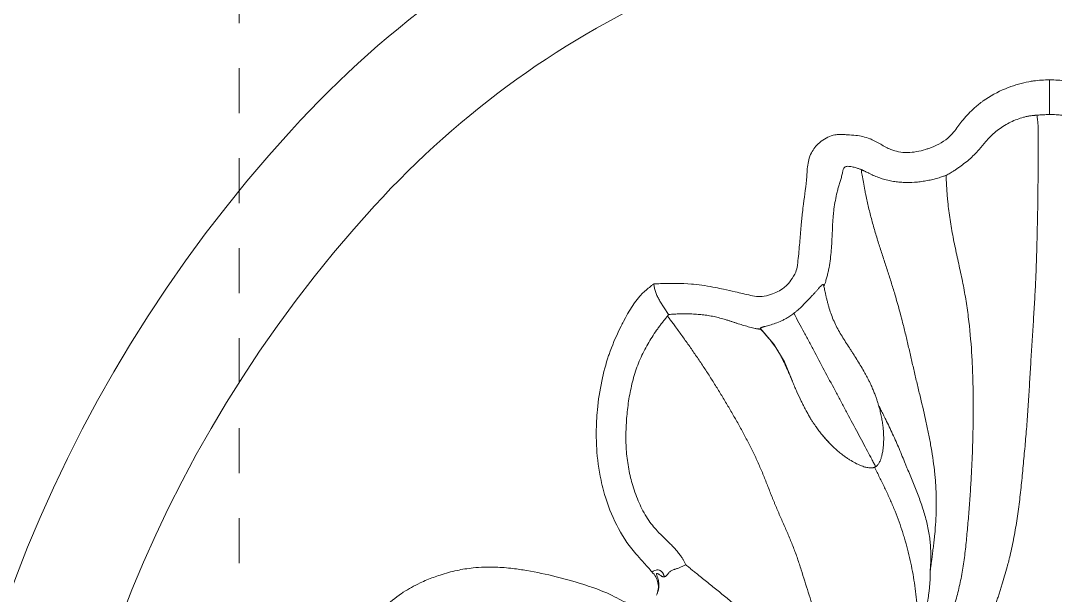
# Model space of a CAD drawing. Header units: millimetres. Extents: x 54 to 1314, y 20 to 614.
# Drawn here: x 311.224 to 313.522, y 189.443 to 190.719 of the extents above; entities that cross this region are included whole.
import ezdxf

# ---------------------------------------------------------------- set-up
doc = ezdxf.new("R2010")
doc.units = ezdxf.units.MM
doc.linetypes.add('CENTER2', pattern=[1.125, 0.75, -0.125, 0.125, -0.125])
for name, color, linetype, lineweight in [('A_РАЗМ.ОСНОВНЫЕ', 4, 'Continuous', 13), ('А_ШТУКАТУРКА ФАСАД', 7, 'Continuous', 15), ('ОСИ', 40, 'CENTER2', 18)]:
    doc.layers.add(name, color=color, linetype=linetype, lineweight=lineweight)

# ---------------------------------------------------------------- blocks, each defined once
blk = doc.blocks.new('Филенка')
at = {"layer": 'А_ШТУКАТУРКА ФАСАД', "lineweight": 9, "flags": 128}
blk.add_lwpolyline([(-0.6429, 2.2823), (-0.6122, 2.247), (-0.5891, 2.2075), (-0.5731, 2.1703), (-0.571, 2.1653)], dxfattribs=at)
at = {"layer": 'А_ШТУКАТУРКА ФАСАД', "lineweight": 15}
for centre, radius, start, end in [((0, 1.1878), 2.2787, 42.3486, 137.6514), ((0, 1.1878), 2.0287, 42.3486, 137.6514), ((0.6268, 0.6166), 3.1268, 137.6514, 222.3486), ((0.6268, 0.6166), 2.8768, 137.6514, 222.3486)]:
    blk.add_arc(centre, radius, start, end, dxfattribs=at)
at = {"layer": 'А_ШТУКАТУРКА ФАСАД', "lineweight": 9}
for points, knots in [([(-0.8794, 2.3812), (-0.8743, 2.3814), (-0.8462, 2.3819), (-0.8166, 2.3825), (-0.7759, 2.3791), (-0.7522, 2.3751), (-0.7213, 2.3686), (-0.6955, 2.3628), (-0.6699, 2.3569), (-0.6499, 2.3524), (-0.635, 2.353), (-0.6149, 2.3584), (-0.5969, 2.3664), (-0.5829, 2.3786), (-0.5734, 2.3897), (-0.5638, 2.4051), (-0.5603, 2.4203), (-0.5577, 2.4424), (-0.5551, 2.4717), (-0.5524, 2.5074), (-0.5496, 2.536), (-0.5449, 2.5725), (-0.5408, 2.6007), (-0.5385, 2.6338), (-0.5373, 2.6518), (-0.5311, 2.6683), (-0.5233, 2.6826), (-0.5157, 2.6913), (-0.4987, 2.7047), (-0.4844, 2.7118), (-0.4659, 2.7132), (-0.4567, 2.7128), (-0.4447, 2.7122), (-0.4314, 2.7113), (-0.4146, 2.7085), (-0.402, 2.7049), (-0.3889, 2.6991), (-0.3735, 2.6903), (-0.3553, 2.6799), (-0.3349, 2.674), (-0.3087, 2.6716), (-0.2863, 2.6762), (-0.2553, 2.6862), (-0.2326, 2.6974), (-0.2136, 2.7174), (-0.2038, 2.7303), (-0.1906, 2.748), (-0.1739, 2.7663), (-0.1572, 2.7805), (-0.1341, 2.7975), (-0.1135, 2.8086), (-0.0791, 2.8223), (-0.0582, 2.8283), (-0.0274, 2.8333), (-0.012, 2.8342), (0, 2.8346)], [0.0130444, 0.0130444, 0.0130444, 0.0130444, 0.0250353, 0.0779571, 0.0812333, 0.119711, 0.1335563, 0.1540853, 0.1812289, 0.1945167, 0.2009929, 0.2158777, 0.2417033, 0.245595, 0.2589386, 0.2752613, 0.2867345, 0.2952263, 0.3259775, 0.3547152, 0.3782635, 0.3927937, 0.4400885, 0.4441897, 0.4691879, 0.4817701, 0.4844483, 0.5068398, 0.5078753, 0.5338311, 0.5420321, 0.5512002, 0.5547707, 0.56949, 0.5816514, 0.5940666, 0.5998835, 0.6150516, 0.6348173, 0.648272, 0.6636208, 0.6949079, 0.7007705, 0.7379803, 0.7520439, 0.7642888, 0.7756355, 0.8031042, 0.8212904, 0.826099, 0.869357, 0.8749517, 0.9114071, 0.9193415, 0.9471112, 0.9471112, 0.9471112, 0.9471112]), ([(0, 2.7573), (0, 2.7702), (0, 2.796), (0, 2.8218), (0, 2.8346)], [0, 0, 0, 0, 0.5027363, 1, 1, 1, 1]), ([(0, 2.8346), (0.012, 2.8342), (0.0274, 2.8333), (0.0582, 2.8283), (0.0791, 2.8223), (0.1135, 2.8086), (0.1341, 2.7975), (0.1572, 2.7805), (0.1739, 2.7663), (0.1906, 2.748), (0.2038, 2.7303), (0.2136, 2.7174), (0.2326, 2.6974), (0.2553, 2.6862), (0.2863, 2.6762), (0.3087, 2.6716), (0.3349, 2.674), (0.3553, 2.6799), (0.3735, 2.6903), (0.3889, 2.6991), (0.402, 2.7049), (0.4146, 2.7085), (0.4314, 2.7113), (0.4447, 2.7122), (0.4567, 2.7128), (0.4659, 2.7132), (0.4844, 2.7118), (0.4987, 2.7047), (0.5157, 2.6913), (0.5233, 2.6826), (0.5311, 2.6683), (0.5373, 2.6518), (0.5385, 2.6338), (0.5408, 2.6007), (0.5449, 2.5725), (0.5496, 2.536), (0.5524, 2.5074), (0.5551, 2.4717), (0.5577, 2.4424), (0.5603, 2.4203), (0.5638, 2.4051), (0.5734, 2.3897), (0.5829, 2.3786), (0.5969, 2.3664), (0.6149, 2.3584), (0.635, 2.353), (0.6499, 2.3524), (0.6699, 2.3569), (0.6955, 2.3628), (0.7213, 2.3686), (0.7522, 2.3751), (0.7759, 2.3791), (0.8166, 2.3825), (0.8462, 2.3819), (0.8743, 2.3814), (0.8794, 2.3812)], [0.0130444, 0.0130444, 0.0130444, 0.0130444, 0.0408142, 0.0487485, 0.0852039, 0.0907986, 0.1340566, 0.1388652, 0.1570514, 0.1845201, 0.1958669, 0.2081117, 0.2221753, 0.2593851, 0.2652478, 0.2965348, 0.3118836, 0.3253384, 0.3451041, 0.3602721, 0.366089, 0.3785043, 0.3906656, 0.4053849, 0.4089554, 0.4181235, 0.4263245, 0.4522803, 0.4533158, 0.4757073, 0.4783855, 0.4909677, 0.5159659, 0.5200672, 0.5673619, 0.5818921, 0.6054404, 0.6341782, 0.6649293, 0.6734211, 0.6848943, 0.7012171, 0.7145606, 0.7184523, 0.7442779, 0.7591628, 0.765639, 0.7789267, 0.8060703, 0.8265993, 0.8404446, 0.8789223, 0.8821986, 0.9351204, 0.9471112, 0.9471112, 0.9471112, 0.9471112]), ([(-0.2426, 1.3983), (-0.2408, 1.4017), (-0.2372, 1.4084), (-0.2318, 1.4183), (-0.2266, 1.428), (-0.2195, 1.441), (-0.2106, 1.4573), (-0.2019, 1.4738), (-0.1951, 1.4869), (-0.1901, 1.4968), (-0.1852, 1.5067), (-0.1789, 1.5198), (-0.1713, 1.5363), (-0.164, 1.5527), (-0.1584, 1.5658), (-0.153, 1.5789), (-0.1464, 1.5952), (-0.1389, 1.6147), (-0.1296, 1.6405), (-0.122, 1.6631), (-0.1155, 1.6826), (-0.1122, 1.6924), (-0.1091, 1.7022), (-0.1049, 1.7154), (-0.0999, 1.732), (-0.0949, 1.7498), (-0.0913, 1.7633), (-0.088, 1.7768), (-0.0843, 1.7926), (-0.0801, 1.8131), (-0.0763, 1.8337), (-0.0729, 1.8545), (-0.0698, 1.8755), (-0.0671, 1.8966), (-0.0647, 1.9178), (-0.0624, 1.9391), (-0.0603, 1.9606), (-0.0582, 1.9822), (-0.0562, 2.0038), (-0.0542, 2.0256), (-0.0523, 2.0475), (-0.0505, 2.0694), (-0.0489, 2.0915), (-0.0474, 2.1135), (-0.046, 2.1356), (-0.0447, 2.1578), (-0.043, 2.1873), (-0.0408, 2.2243), (-0.038, 2.2687), (-0.0351, 2.3131), (-0.0325, 2.3575), (-0.0304, 2.4018), (-0.0291, 2.4388), (-0.0283, 2.4684), (-0.0277, 2.4906), (-0.0272, 2.5128), (-0.0266, 2.5424), (-0.0261, 2.5793), (-0.0256, 2.6236), (-0.0253, 2.6603), (-0.0252, 2.6872), (-0.0253, 2.7019), (-0.0253, 2.7129), (-0.0254, 2.721), (-0.0256, 2.7284), (-0.0258, 2.7338), (-0.0262, 2.7392), (-0.0267, 2.7447), (-0.0274, 2.7502), (-0.028, 2.7539), (-0.0284, 2.7557)], [0, 0, 0, 0, 0.0080925, 0.0160204, 0.0237914, 0.0314133, 0.0472656, 0.0628568, 0.0707101, 0.0785401, 0.0863519, 0.09415, 0.1097239, 0.1253001, 0.1331004, 0.1409139, 0.1565973, 0.1723272, 0.1880456, 0.2194828, 0.2273417, 0.2352007, 0.2430604, 0.2509215, 0.2666325, 0.282293, 0.2927056, 0.2979041, 0.3134727, 0.3290105, 0.3445278, 0.3600339, 0.3755367, 0.3910432, 0.4065586, 0.4220865, 0.4376294, 0.4531895, 0.4687703, 0.4843775, 0.5000169, 0.5156626, 0.5312969, 0.5469249, 0.5625508, 0.578178, 0.5938092, 0.62509, 0.6563546, 0.6875919, 0.7188125, 0.7500269, 0.7812474, 0.7968633, 0.8124843, 0.8281117, 0.8437468, 0.8750264, 0.9062939, 0.93756, 0.9531955, 0.963506, 0.9688333, 0.9766527, 0.9807652, 0.9844557, 0.9882685, 0.9921439, 0.9960617, 1, 1, 1, 1]), ([(-0.0284, 2.7557), (-0.0287, 2.7557), (-0.0294, 2.7557), (-0.0305, 2.7556), (-0.0316, 2.7556), (-0.0328, 2.7555), (-0.034, 2.7554), (-0.036, 2.7553), (-0.0389, 2.7549), (-0.0426, 2.7544), (-0.0464, 2.7538), (-0.0515, 2.7528), (-0.0602, 2.7507), (-0.0725, 2.7468), (-0.0867, 2.7407), (-0.1004, 2.7333), (-0.1133, 2.7245), (-0.1254, 2.7145), (-0.1346, 2.7053), (-0.1407, 2.6984), (-0.1441, 2.6944), (-0.1474, 2.6904), (-0.1515, 2.6853), (-0.1583, 2.6773), (-0.1673, 2.6678), (-0.1789, 2.6572), (-0.189, 2.649), (-0.1973, 2.6427), (-0.2037, 2.6381), (-0.2101, 2.6338), (-0.2159, 2.6301), (-0.2211, 2.6271), (-0.2255, 2.6246), (-0.2284, 2.623), (-0.2299, 2.6222)], [0, 0, 0, 0, 0.005126, 0.0103141, 0.0155717, 0.020903, 0.0263094, 0.0317901, 0.0472636, 0.0634511, 0.078779, 0.0951179, 0.1268305, 0.1901311, 0.2534574, 0.3163205, 0.3797603, 0.4413123, 0.5038646, 0.5348779, 0.5504167, 0.5659711, 0.5970948, 0.6281853, 0.6902063, 0.7522521, 0.8140797, 0.8454212, 0.8757449, 0.9071493, 0.9376252, 0.9584405, 0.9792167, 1, 1, 1, 1]), ([(-0.0284, 2.7557), (-0.027, 2.7558), (-0.0242, 2.7561), (-0.0199, 2.7565), (-0.0153, 2.7568), (-0.0104, 2.757), (-0.0053, 2.7572), (-0.0018, 2.7573), (0, 2.7573)], [0, 0, 0, 0, 0.144151, 0.297232, 0.459307, 0.630435, 0.810658, 1, 1, 1, 1]), ([(0.0284, 2.7557), (0.0269, 2.7559), (0.0238, 2.7562), (0.0191, 2.7566), (0.0136, 2.7569), (0.0072, 2.7572), (0.0025, 2.7572), (0, 2.7573)], [0, 0, 0, 0, 0.159446, 0.32557, 0.498435, 0.737567, 1, 1, 1, 1]), ([(-0.5013, 2.3754), (-0.501, 2.3763), (-0.5002, 2.3783), (-0.4991, 2.3814), (-0.4979, 2.3849), (-0.4967, 2.3891), (-0.4949, 2.3952), (-0.4929, 2.403), (-0.4901, 2.4156), (-0.4875, 2.4316), (-0.4853, 2.4508), (-0.4842, 2.4668), (-0.4835, 2.4797), (-0.4828, 2.4925), (-0.4822, 2.5086), (-0.4812, 2.5247), (-0.4801, 2.5376), (-0.4786, 2.5504), (-0.4761, 2.5663), (-0.4728, 2.582), (-0.4695, 2.5945), (-0.4667, 2.6037), (-0.4639, 2.613), (-0.4617, 2.6208), (-0.4605, 2.6263), (-0.4598, 2.6294), (-0.4593, 2.6318), (-0.4587, 2.6342), (-0.4577, 2.6372), (-0.4559, 2.64), (-0.4531, 2.6415), (-0.45, 2.6423), (-0.4459, 2.6423), (-0.4412, 2.6416), (-0.4365, 2.6406), (-0.432, 2.6395), (-0.4279, 2.6384), (-0.4244, 2.6373), (-0.4215, 2.6362), (-0.4197, 2.6354), (-0.4187, 2.635)], [0, 0, 0, 0, 0.010331, 0.020843, 0.031536, 0.046965, 0.063117, 0.092986, 0.125671, 0.18808, 0.250683, 0.313477, 0.344878, 0.37628, 0.439083, 0.501885, 0.533357, 0.564665, 0.627176, 0.689577, 0.720819, 0.752111, 0.783401, 0.814637, 0.830238, 0.83804, 0.845841, 0.854423, 0.861427, 0.876873, 0.884635, 0.892391, 0.907827, 0.923268, 0.938671, 0.954058, 0.969277, 0.979723, 0.989906, 1, 1, 1, 1]), ([(-0.4187, 2.635), (-0.418, 2.6309), (-0.4164, 2.6215), (-0.4137, 2.6063), (-0.4109, 2.5916), (-0.4072, 2.5729), (-0.4022, 2.5506), (-0.3951, 2.5227), (-0.3873, 2.4951), (-0.3802, 2.4722), (-0.3744, 2.454), (-0.3685, 2.4358), (-0.361, 2.413), (-0.3522, 2.3857), (-0.3409, 2.3491), (-0.3306, 2.3121), (-0.3213, 2.2749), (-0.3147, 2.247), (-0.3082, 2.219), (-0.3029, 2.1957), (-0.2986, 2.1771), (-0.2942, 2.1585), (-0.2864, 2.126), (-0.2774, 2.0889), (-0.2695, 2.0516), (-0.2642, 2.0236), (-0.2596, 1.9953), (-0.2564, 1.9717), (-0.2544, 1.9527), (-0.2532, 1.9384), (-0.2524, 1.9242), (-0.2518, 1.9092), (-0.2516, 1.8949), (-0.2518, 1.8759), (-0.2527, 1.8528), (-0.2546, 1.8293), (-0.2566, 1.8107), (-0.2582, 1.7969), (-0.2599, 1.7833), (-0.2614, 1.7714), (-0.2628, 1.7612), (-0.264, 1.7524), (-0.2648, 1.7467), (-0.2653, 1.7438)], [0, 0, 0, 0, 0.01372, 0.0313, 0.050488, 0.062593, 0.093894, 0.125217, 0.156537, 0.187863, 0.203525, 0.219187, 0.250511, 0.281835, 0.31316, 0.375794, 0.407085, 0.438361, 0.469635, 0.500917, 0.516564, 0.532216, 0.56353, 0.626148, 0.657445, 0.688746, 0.720068, 0.751398, 0.76704, 0.782663, 0.798271, 0.813873, 0.831704, 0.845086, 0.876373, 0.907615, 0.923186, 0.938572, 0.954091, 0.969318, 0.979544, 0.989767, 1, 1, 1, 1]), ([(-0.4187, 2.635), (-0.418, 2.6348), (-0.4166, 2.6342), (-0.4145, 2.6333), (-0.4123, 2.6323), (-0.4101, 2.6313), (-0.4069, 2.6297), (-0.4026, 2.6274), (-0.3954, 2.6237), (-0.386, 2.6196), (-0.3746, 2.6154), (-0.3626, 2.6119), (-0.3503, 2.6092), (-0.3378, 2.6075), (-0.3211, 2.6061), (-0.3042, 2.6063), (-0.2874, 2.6079), (-0.2748, 2.6099), (-0.2626, 2.6124), (-0.2509, 2.6154), (-0.2421, 2.618), (-0.2362, 2.62), (-0.2328, 2.6212), (-0.2309, 2.6219), (-0.2299, 2.6222)], [0, 0, 0, 0, 0.011772, 0.023879, 0.036327, 0.049117, 0.062247, 0.092888, 0.12462, 0.18642, 0.248414, 0.30973, 0.373123, 0.435959, 0.498282, 0.622451, 0.685035, 0.748186, 0.812621, 0.873806, 0.937041, 0.962208, 0.981002, 1, 1, 1, 1]), ([(-0.2299, 2.6222), (-0.2298, 2.6195), (-0.2296, 2.614), (-0.2293, 2.6059), (-0.2289, 2.598), (-0.2284, 2.5903), (-0.2278, 2.582), (-0.2271, 2.5729), (-0.2259, 2.5598), (-0.2233, 2.5369), (-0.2182, 2.5041), (-0.2119, 2.4715), (-0.2063, 2.4454), (-0.202, 2.4259), (-0.1977, 2.4063), (-0.1935, 2.3867), (-0.1897, 2.3671), (-0.1851, 2.3408), (-0.1785, 2.2945), (-0.1737, 2.2412), (-0.1714, 2.1946), (-0.1705, 2.168), (-0.17, 2.148), (-0.1697, 2.1281), (-0.1696, 2.1082), (-0.1697, 2.0883), (-0.17, 2.0618), (-0.1707, 2.0287), (-0.1719, 1.9956), (-0.1732, 1.969), (-0.1746, 1.9425), (-0.1767, 1.9093), (-0.1792, 1.8762), (-0.1813, 1.8499), (-0.1831, 1.8303), (-0.1849, 1.8109), (-0.187, 1.7917), (-0.1892, 1.7727), (-0.1919, 1.754), (-0.195, 1.7357), (-0.1986, 1.7177), (-0.2026, 1.7), (-0.2071, 1.6825), (-0.2119, 1.6652), (-0.2171, 1.648), (-0.2225, 1.6308), (-0.2282, 1.6134), (-0.2342, 1.5961), (-0.2404, 1.5786), (-0.2471, 1.561), (-0.2542, 1.5433), (-0.2617, 1.5253), (-0.2695, 1.5074), (-0.2775, 1.4893), (-0.2844, 1.4742), (-0.2899, 1.4621), (-0.2956, 1.45), (-0.3014, 1.438), (-0.3066, 1.4275), (-0.3098, 1.4216), (-0.3122, 1.4172), (-0.3146, 1.413), (-0.3172, 1.4087), (-0.3199, 1.4046), (-0.3218, 1.402), (-0.3227, 1.4008)], [0, 0, 0, 0, 0.006518, 0.012886, 0.019094, 0.025133, 0.030996, 0.038881, 0.046492, 0.062002, 0.093099, 0.124332, 0.139971, 0.155609, 0.171248, 0.186886, 0.202526, 0.218168, 0.249418, 0.311922, 0.343164, 0.358782, 0.374407, 0.390043, 0.405684, 0.421323, 0.436961, 0.468241, 0.499517, 0.515156, 0.530798, 0.56208, 0.593362, 0.608977, 0.624551, 0.640094, 0.655625, 0.671173, 0.686781, 0.702479, 0.718183, 0.733877, 0.749576, 0.765286, 0.780994, 0.796699, 0.812406, 0.828245, 0.843751, 0.859136, 0.874865, 0.890383, 0.905996, 0.921634, 0.93732, 0.945162, 0.953003, 0.968687, 0.97653, 0.98061, 0.984373, 0.98844, 0.992187, 0.996255, 1, 1, 1, 1]), ([(-0.8835, 1.741), (-0.8883, 1.7477), (-0.8999, 1.76), (-0.9152, 1.7766), (-0.9392, 1.8052), (-0.9676, 1.8523), (-0.9871, 1.9059), (-1.0004, 1.9608), (-1.006, 2.0038), (-1.0073, 2.0562), (-1.0049, 2.1061), (-0.9962, 2.1634), (-0.9847, 2.2066), (-0.9704, 2.2474), (-0.9592, 2.2724), (-0.9367, 2.317), (-0.9175, 2.3508), (-0.889, 2.3732), (-0.8809, 2.38), (-0.8794, 2.3812)], [0.021125, 0.021125, 0.021125, 0.021125, 0.052855, 0.0820603, 0.1081358, 0.2008754, 0.2943744, 0.3237116, 0.4170191, 0.4622355, 0.5276596, 0.6104492, 0.6864808, 0.7003704, 0.7787279, 0.7932082, 0.8926213, 0.9256819, 0.9333859, 0.9333859, 0.9333859, 0.9333859]), ([(-0.8464, 2.3131), (-0.8483, 2.3159), (-0.852, 2.3215), (-0.8576, 2.3299), (-0.8629, 2.3384), (-0.8679, 2.3469), (-0.8722, 2.3554), (-0.8756, 2.364), (-0.8774, 2.3712), (-0.8786, 2.3769), (-0.8792, 2.3798), (-0.8794, 2.3812)], [0, 0, 0, 0, 0.1250152, 0.2500303, 0.3750459, 0.5000524, 0.6250371, 0.7500095, 0.8749947, 0.9374957, 1, 1, 1, 1]), ([(-0.5681, 2.3157), (-0.5673, 2.3163), (-0.5657, 2.3175), (-0.5634, 2.3193), (-0.5607, 2.3215), (-0.5577, 2.3241), (-0.5533, 2.3281), (-0.548, 2.3333), (-0.542, 2.3396), (-0.5362, 2.3457), (-0.5306, 2.3516), (-0.5254, 2.3571), (-0.5206, 2.3624), (-0.5169, 2.3664), (-0.5143, 2.3694), (-0.5118, 2.3723), (-0.5091, 2.3754), (-0.5068, 2.3778), (-0.5052, 2.379), (-0.5041, 2.3795), (-0.5032, 2.3796), (-0.5025, 2.3792), (-0.5019, 2.3784), (-0.5015, 2.3771), (-0.5014, 2.376), (-0.5013, 2.3754)], [0, 0, 0, 0, 0.0207735, 0.0416749, 0.0626991, 0.0937269, 0.1252359, 0.1875463, 0.2501871, 0.312723, 0.3748969, 0.4374123, 0.4999997, 0.5621761, 0.5936673, 0.6246929, 0.6888428, 0.7500584, 0.7848647, 0.8194158, 0.8540516, 0.8891123, 0.9249257, 0.9617967, 1, 1, 1, 1]), ([(-0.5013, 2.3754), (-0.501, 2.3738), (-0.5003, 2.3705), (-0.4992, 2.3655), (-0.4979, 2.3595), (-0.4964, 2.3528), (-0.4946, 2.3453), (-0.4927, 2.3378), (-0.49, 2.3279), (-0.4862, 2.3156), (-0.4806, 2.3014), (-0.4741, 2.2877), (-0.4669, 2.2743), (-0.4591, 2.2613), (-0.451, 2.2485), (-0.4441, 2.2379), (-0.4386, 2.2294), (-0.4331, 2.2209), (-0.4264, 2.2102), (-0.4185, 2.1973), (-0.4122, 2.1863), (-0.4073, 2.1775), (-0.4038, 2.1708), (-0.4004, 2.1641), (-0.3982, 2.1596), (-0.3971, 2.1573)], [0, 0, 0, 0, 0.020057, 0.041136, 0.06326, 0.094885, 0.126528, 0.158204, 0.189927, 0.253157, 0.31576, 0.377962, 0.440066, 0.502229, 0.56448, 0.62678, 0.657926, 0.68906, 0.751282, 0.813447, 0.875581, 0.907281, 0.937743, 0.969334, 1, 1, 1, 1]), ([(-0.8487, 2.3094), (-0.8471, 2.3073), (-0.8436, 2.3028), (-0.8383, 2.2956), (-0.8319, 2.2871), (-0.8248, 2.2773), (-0.8143, 2.2628), (-0.8013, 2.2447), (-0.7861, 2.2227), (-0.7711, 2.2005), (-0.7564, 2.1781), (-0.7445, 2.1593), (-0.7351, 2.1441), (-0.7281, 2.1327), (-0.7213, 2.1212), (-0.7144, 2.1097), (-0.7077, 2.0982), (-0.6988, 2.0828), (-0.6878, 2.0634), (-0.6751, 2.04), (-0.6628, 2.0163), (-0.6513, 1.9923), (-0.6423, 1.9719), (-0.6355, 1.9555), (-0.6305, 1.9431), (-0.6257, 1.9307), (-0.6208, 1.9182), (-0.6167, 1.9079), (-0.6133, 1.8996), (-0.6099, 1.8914), (-0.6056, 1.8812), (-0.6004, 1.8689), (-0.595, 1.8567), (-0.5878, 1.8405), (-0.579, 1.8202), (-0.5689, 1.7957), (-0.5598, 1.7708), (-0.5516, 1.7458), (-0.5439, 1.7207), (-0.5362, 1.6957), (-0.5295, 1.6752), (-0.524, 1.6589), (-0.5197, 1.6468), (-0.5153, 1.6348), (-0.5108, 1.6228), (-0.5063, 1.6108), (-0.5004, 1.5948), (-0.493, 1.5747), (-0.486, 1.5541), (-0.4811, 1.5372), (-0.4769, 1.5199), (-0.4743, 1.5019), (-0.4746, 1.4839), (-0.4763, 1.4705), (-0.4796, 1.4575), (-0.4842, 1.4448), (-0.4897, 1.4325), (-0.4956, 1.4203), (-0.5003, 1.4101), (-0.5038, 1.4017), (-0.5062, 1.3954), (-0.5081, 1.3901), (-0.5095, 1.3858), (-0.511, 1.3815), (-0.513, 1.3762), (-0.5157, 1.37), (-0.5191, 1.3642), (-0.5233, 1.3589), (-0.5276, 1.3552), (-0.5313, 1.3527), (-0.5341, 1.3509), (-0.5371, 1.3493), (-0.54, 1.3477), (-0.543, 1.3462), (-0.547, 1.3442), (-0.552, 1.3416), (-0.5599, 1.3374), (-0.5693, 1.3315), (-0.5799, 1.3238), (-0.5906, 1.3158), (-0.6015, 1.3083), (-0.6133, 1.3016), (-0.6254, 1.2965), (-0.6382, 1.2925), (-0.6513, 1.2897), (-0.6647, 1.2878), (-0.6779, 1.2866), (-0.6912, 1.2858), (-0.7088, 1.2852), (-0.7307, 1.285), (-0.7568, 1.2853), (-0.7828, 1.2861), (-0.8045, 1.287), (-0.8218, 1.288), (-0.8392, 1.2891), (-0.8609, 1.2907), (-0.8871, 1.2933), (-0.9134, 1.2964), (-0.9486, 1.3017), (-0.9838, 1.3088), (-1.0186, 1.3178), (-1.0445, 1.3255), (-1.0699, 1.3342), (-1.0907, 1.3423), (-1.1069, 1.3493), (-1.119, 1.3549), (-1.1311, 1.3607), (-1.139, 1.3649), (-1.143, 1.367)], [0, 0, 0, 0, 0.004734, 0.009934, 0.015606, 0.023408, 0.031209, 0.046812, 0.062419, 0.078024, 0.093628, 0.109232, 0.117036, 0.124837, 0.132634, 0.140426, 0.148216, 0.156002, 0.171564, 0.187113, 0.202651, 0.218185, 0.23373, 0.241511, 0.249298, 0.257088, 0.264877, 0.272663, 0.276554, 0.280445, 0.288227, 0.296012, 0.303803, 0.311602, 0.327214, 0.342798, 0.358362, 0.373924, 0.389498, 0.40509, 0.420699, 0.428504, 0.436311, 0.444122, 0.451935, 0.459749, 0.467561, 0.483176, 0.498789, 0.506625, 0.514521, 0.530196, 0.538164, 0.545976, 0.553824, 0.561677, 0.569577, 0.577484, 0.585377, 0.589323, 0.593273, 0.597229, 0.599209, 0.601189, 0.605147, 0.609105, 0.613042, 0.616955, 0.620909, 0.622869, 0.624823, 0.626778, 0.628735, 0.630692, 0.632651, 0.636566, 0.640472, 0.648262, 0.656057, 0.663401, 0.67162, 0.679331, 0.687062, 0.694649, 0.702734, 0.710382, 0.718343, 0.726178, 0.734015, 0.749657, 0.765285, 0.780903, 0.79651, 0.804308, 0.812104, 0.827688, 0.843272, 0.858875, 0.874524, 0.906046, 0.92178, 0.937452, 0.953434, 0.968697, 0.976561, 0.984325, 0.992084, 1, 1, 1, 1]), ([(-0.808, 1.7568), (-0.8085, 1.7579), (-0.8094, 1.7599), (-0.8109, 1.7628), (-0.8125, 1.7657), (-0.814, 1.7684), (-0.8156, 1.771), (-0.8183, 1.7753), (-0.8226, 1.7813), (-0.8285, 1.7885), (-0.835, 1.7957), (-0.844, 1.805), (-0.8565, 1.8171), (-0.8703, 1.8307), (-0.8828, 1.8449), (-0.8936, 1.8599), (-0.9033, 1.8765), (-0.912, 1.8945), (-0.9196, 1.9133), (-0.9258, 1.9321), (-0.9326, 1.9572), (-0.9385, 1.9888), (-0.9415, 2.0279), (-0.9409, 2.0608), (-0.9391, 2.0869), (-0.9364, 2.1127), (-0.9313, 2.1447), (-0.9233, 2.1762), (-0.915, 2.2005), (-0.9076, 2.2182), (-0.8994, 2.2351), (-0.8903, 2.2513), (-0.8806, 2.2668), (-0.8722, 2.2792), (-0.8652, 2.2887), (-0.8599, 2.2956), (-0.8546, 2.3023), (-0.851, 2.3066), (-0.8492, 2.3087)], [0, 0, 0, 0, 0.005423, 0.010713, 0.015869, 0.020892, 0.025779, 0.030533, 0.045014, 0.061093, 0.07504, 0.091964, 0.12298, 0.158363, 0.184751, 0.213765, 0.246517, 0.277083, 0.309524, 0.343424, 0.371973, 0.434178, 0.496907, 0.559825, 0.591721, 0.622305, 0.684722, 0.747677, 0.779344, 0.810755, 0.842307, 0.873445, 0.905199, 0.936729, 0.952647, 0.968491, 0.984272, 1, 1, 1, 1]), ([(-0.8464, 2.3131), (-0.8467, 2.3126), (-0.8472, 2.3117), (-0.8478, 2.3108), (-0.8481, 2.3103)], [0, 0, 0, 0, 0.497418, 1, 1, 1, 1]), ([(-0.6419, 2.2802), (-0.6426, 2.2803), (-0.6439, 2.2804), (-0.6459, 2.2807), (-0.6482, 2.2811), (-0.6509, 2.2815), (-0.655, 2.2823), (-0.6601, 2.2835), (-0.6684, 2.2856), (-0.6789, 2.2886), (-0.6894, 2.2919), (-0.6978, 2.2946), (-0.704, 2.2966), (-0.7103, 2.2986), (-0.7187, 2.3013), (-0.7293, 2.3044), (-0.7421, 2.3077), (-0.7551, 2.3103), (-0.768, 2.3122), (-0.7813, 2.3135), (-0.7943, 2.3143), (-0.8078, 2.3145), (-0.8185, 2.3144), (-0.8271, 2.3142), (-0.8333, 2.3139), (-0.8398, 2.3135), (-0.8441, 2.3132), (-0.8464, 2.3131)], [0, 0, 0, 0, 0.010481, 0.020967, 0.031467, 0.046829, 0.062745, 0.093835, 0.124917, 0.187329, 0.249822, 0.281022, 0.312205, 0.343376, 0.374536, 0.436823, 0.499113, 0.561558, 0.624347, 0.683801, 0.749856, 0.810241, 0.875317, 0.904197, 0.934657, 0.966616, 1, 1, 1, 1]), ([(-0.6419, 2.2802), (-0.642, 2.2803), (-0.6423, 2.2806), (-0.6426, 2.2809), (-0.6429, 2.2813), (-0.643, 2.2816), (-0.643, 2.2819), (-0.6429, 2.2823), (-0.6427, 2.2826), (-0.6424, 2.2829), (-0.6419, 2.2832), (-0.6414, 2.2835), (-0.6408, 2.2838), (-0.6401, 2.2841), (-0.6391, 2.2845), (-0.6377, 2.2849), (-0.6359, 2.2855), (-0.6339, 2.286), (-0.631, 2.2868), (-0.6269, 2.2879), (-0.6195, 2.29), (-0.609, 2.2933), (-0.5976, 2.2978), (-0.5894, 2.3018), (-0.5848, 2.3044), (-0.581, 2.3066), (-0.5768, 2.3093), (-0.5724, 2.3124), (-0.5695, 2.3146), (-0.5681, 2.3157)], [0, 0, 0, 0, 0.0199307, 0.0396405, 0.0591587, 0.0785159, 0.0977439, 0.1168751, 0.135943, 0.1549816, 0.1740255, 0.1931096, 0.2122689, 0.2315384, 0.2509531, 0.2819443, 0.3133895, 0.3445776, 0.3762261, 0.4387972, 0.500938, 0.6260082, 0.750446, 0.8131438, 0.8444729, 0.8757654, 0.917499, 0.9588672, 1, 1, 1, 1]), ([(-0.5681, 2.3157), (-0.5606, 2.3018), (-0.5531, 2.2876), (-0.5434, 2.2695), (-0.5415, 2.2659), (-0.5376, 2.2585), (-0.5317, 2.2475), (-0.5257, 2.2363), (-0.5137, 2.2137), (-0.5056, 2.1986), (-0.4895, 2.1685), (-0.4816, 2.1535), (-0.4696, 2.1311), (-0.4656, 2.1236), (-0.4576, 2.1087), (-0.4456, 2.0862), (-0.426, 2.0493), (-0.4078, 2.0154), (-0.3981, 1.9971), (-0.3935, 1.9885), (-0.392, 1.9857), (-0.3891, 1.9802), (-0.3877, 1.9775), (-0.3863, 1.9749)], [0, 0, 0, 0, 0.125, 0.125, 0.15625, 0.15625, 0.1875, 0.25, 0.25, 0.375, 0.375, 0.5, 0.5, 0.5625, 0.5625, 0.625, 0.75, 0.875, 0.9375, 0.9375, 0.96875, 0.96875, 1, 1, 1, 1]), ([(-0.6419, 2.2802), (-0.6404, 2.2786), (-0.6372, 2.2752), (-0.6341, 2.2718), (-0.6326, 2.2701)], [0, 0, 0, 0, 0.490792, 1, 1, 1, 1]), ([(-0.5703, 2.1619), (-0.5713, 2.1643), (-0.5733, 2.1692), (-0.5763, 2.1764), (-0.5793, 2.1837), (-0.5835, 2.1933), (-0.5889, 2.2053), (-0.5959, 2.2194), (-0.6038, 2.233), (-0.611, 2.2437), (-0.6173, 2.2521), (-0.6221, 2.2581), (-0.6272, 2.2641), (-0.6307, 2.268), (-0.6326, 2.2701)], [0, 0, 0, 0, 0.062528, 0.125057, 0.187583, 0.250106, 0.375179, 0.500088, 0.624881, 0.750001, 0.809863, 0.874953, 0.93335, 1, 1, 1, 1]), ([(-0.6326, 2.2701), (-0.6325, 2.2701), (-0.6324, 2.2699), (-0.6324, 2.2698), (-0.6324, 2.2698), (-0.6324, 2.2699), (-0.6325, 2.2701), (-0.6326, 2.2701)], [0, 0, 0, 0, 0.1962781, 0.3917343, 0.5890994, 0.7910273, 1, 1, 1, 1]), ([(-0.6326, 2.2701), (-0.6317, 2.2691), (-0.63, 2.2672), (-0.6278, 2.2647), (-0.6262, 2.2628), (-0.6249, 2.2613), (-0.6237, 2.2599), (-0.6224, 2.2583), (-0.6213, 2.257), (-0.6206, 2.2561), (-0.6201, 2.2556), (-0.6197, 2.255), (-0.6189, 2.254), (-0.6175, 2.2522), (-0.6155, 2.2496), (-0.6138, 2.2474), (-0.6129, 2.2462)], [0, 0, 0, 0, 0.1300523, 0.249961, 0.3265642, 0.3750133, 0.4434867, 0.5117757, 0.5717765, 0.6086232, 0.6223221, 0.6422304, 0.682295, 0.7425453, 0.8510761, 1, 1, 1, 1]), ([(-0.5703, 2.1619), (-0.5717, 2.1652), (-0.5744, 2.1719), (-0.5786, 2.1819), (-0.5827, 2.1917), (-0.5871, 2.2013), (-0.5915, 2.2107), (-0.5947, 2.2168), (-0.5963, 2.2198)], [0, 0, 0, 0, 0.171161, 0.34076, 0.508721, 0.674826, 0.838676, 1, 1, 1, 1]), ([(-0.5308, 2.0815), (-0.5315, 2.0828), (-0.533, 2.0853), (-0.5352, 2.0891), (-0.5373, 2.093), (-0.5395, 2.0969), (-0.5426, 2.1027), (-0.5467, 2.1106), (-0.5534, 2.124), (-0.5597, 2.1376), (-0.5658, 2.1514), (-0.5687, 2.1583), (-0.5703, 2.1619)], [0, 0, 0, 0, 0.049282, 0.098802, 0.148577, 0.198626, 0.248964, 0.371585, 0.498112, 0.748393, 0.870409, 1, 1, 1, 1]), ([(-0.3971, 2.1573), (-0.3964, 2.1558), (-0.3951, 2.1527), (-0.3931, 2.1481), (-0.3912, 2.1436), (-0.3894, 2.139), (-0.3872, 2.1334), (-0.3848, 2.1267), (-0.3822, 2.119), (-0.3807, 2.1139), (-0.3799, 2.1113)], [0, 0, 0, 0, 0.102087, 0.203091, 0.303065, 0.402067, 0.500152, 0.670069, 0.836578, 1, 1, 1, 1]), ([(-0.3892, 1.9735), (-0.3888, 1.9736), (-0.3882, 1.9739), (-0.3872, 1.9744), (-0.3862, 1.975), (-0.3852, 1.9756), (-0.3839, 1.9767), (-0.3822, 1.9783), (-0.3803, 1.9808), (-0.3784, 1.9839), (-0.3764, 1.9879), (-0.3743, 1.9934), (-0.3724, 2.0004), (-0.3707, 2.0084), (-0.3696, 2.0168), (-0.3686, 2.0286), (-0.3684, 2.0414), (-0.3692, 2.055), (-0.3703, 2.0655), (-0.3719, 2.0764), (-0.3736, 2.0858), (-0.3753, 2.0935), (-0.3767, 2.0995), (-0.3782, 2.1054), (-0.3794, 2.1093), (-0.3799, 2.1113)], [0, 0, 0, 0, 0.012526, 0.025086, 0.03769, 0.050346, 0.063063, 0.093877, 0.125701, 0.161363, 0.197083, 0.250915, 0.313577, 0.375867, 0.438002, 0.500148, 0.625054, 0.688122, 0.750037, 0.812926, 0.874463, 0.906597, 0.93821, 0.969333, 1, 1, 1, 1]), ([(-0.3799, 2.1113), (-0.3781, 2.1078), (-0.3746, 2.1008), (-0.3692, 2.0902), (-0.3605, 2.0725), (-0.351, 2.0527), (-0.3412, 2.0311), (-0.3341, 2.0145), (-0.3273, 1.9983), (-0.3231, 1.9872), (-0.321, 1.982)], [0, 0, 0, 0, 0.0833177, 0.1666779, 0.2500798, 0.5000992, 0.6302022, 0.749993, 0.8803623, 1, 1, 1, 1]), ([(-0.4776, 2.0162), (-0.4785, 2.0171), (-0.4805, 2.0189), (-0.4834, 2.0217), (-0.4862, 2.0245), (-0.4891, 2.0274), (-0.4933, 2.0319), (-0.4989, 2.0381), (-0.5057, 2.0461), (-0.5122, 2.0545), (-0.518, 2.0623), (-0.5228, 2.0692), (-0.5269, 2.0753), (-0.5295, 2.0795), (-0.5308, 2.0815)], [0, 0, 0, 0, 0.05017, 0.100198, 0.150118, 0.199963, 0.249766, 0.376038, 0.499547, 0.627234, 0.749783, 0.835144, 0.918515, 1, 1, 1, 1]), ([(-0.5063, 2.047), (-0.5052, 2.0456), (-0.5029, 2.0429), (-0.4996, 2.039), (-0.4963, 2.0352), (-0.493, 2.0316), (-0.4898, 2.0282), (-0.4866, 2.025), (-0.4836, 2.0219), (-0.4806, 2.019), (-0.4786, 2.0171), (-0.4776, 2.0162)], [0, 0, 0, 0, 0.126749, 0.249624, 0.368601, 0.483664, 0.594801, 0.702005, 0.805272, 0.904603, 1, 1, 1, 1]), ([(-0.4776, 2.0162), (-0.4763, 2.015), (-0.4738, 2.0128), (-0.4713, 2.0106), (-0.4701, 2.0095)], [0, 0, 0, 0, 0.505197, 1, 1, 1, 1]), ([(-0.3892, 1.9735), (-0.3895, 1.9733), (-0.3902, 1.9731), (-0.3913, 1.9728), (-0.3924, 1.9725), (-0.3935, 1.9723), (-0.3948, 1.9722), (-0.3963, 1.9721), (-0.3986, 1.9721), (-0.4016, 1.9724), (-0.4056, 1.973), (-0.4101, 1.9741), (-0.415, 1.9757), (-0.422, 1.9783), (-0.4316, 1.9828), (-0.442, 1.9888), (-0.4506, 1.9944), (-0.4563, 1.9985), (-0.4614, 2.0024), (-0.4657, 2.0058), (-0.4686, 2.0083), (-0.4701, 2.0095)], [0, 0, 0, 0, 0.025858, 0.051341, 0.076453, 0.101201, 0.125591, 0.157329, 0.18845, 0.250883, 0.313042, 0.375152, 0.437474, 0.500304, 0.625417, 0.749924, 0.811375, 0.875421, 0.916158, 0.957666, 1, 1, 1, 1]), ([(-0.321, 1.982), (-0.3199, 1.9795), (-0.3177, 1.9746), (-0.3135, 1.9648), (-0.3062, 1.9478), (-0.2982, 1.928), (-0.2907, 1.908), (-0.2853, 1.893), (-0.2803, 1.8778), (-0.2758, 1.8624), (-0.2718, 1.847), (-0.2686, 1.8316), (-0.2663, 1.8163), (-0.2642, 1.7962), (-0.2637, 1.7791), (-0.264, 1.7648), (-0.2643, 1.758), (-0.2647, 1.751), (-0.2651, 1.7464), (-0.2653, 1.7438)], [0, 0, 0, 0, 0.03203, 0.062562, 0.125146, 0.250424, 0.313099, 0.37576, 0.438443, 0.501119, 0.563767, 0.626305, 0.688837, 0.750941, 0.875231, 0.90708, 0.937677, 0.965563, 1, 1, 1, 1]), ([(-0.2947, 1.5847), (-0.2945, 1.5871), (-0.2942, 1.5917), (-0.2939, 1.5983), (-0.2936, 1.6043), (-0.2934, 1.6125), (-0.2933, 1.6226), (-0.2934, 1.6394), (-0.2942, 1.6601), (-0.2962, 1.6853), (-0.2993, 1.7104), (-0.3032, 1.7355), (-0.3081, 1.7605), (-0.3138, 1.7854), (-0.3193, 1.8058), (-0.3242, 1.8221), (-0.3294, 1.8383), (-0.3364, 1.8583), (-0.3457, 1.8819), (-0.3557, 1.9052), (-0.3646, 1.9245), (-0.372, 1.9397), (-0.3776, 1.951), (-0.3833, 1.9622), (-0.3872, 1.9697), (-0.3892, 1.9735)], [0, 0, 0, 0, 0.017747, 0.033981, 0.048719, 0.061983, 0.09458, 0.123893, 0.185845, 0.24794, 0.310263, 0.372895, 0.435619, 0.498246, 0.560852, 0.592178, 0.623533, 0.686321, 0.749035, 0.811737, 0.874486, 0.906803, 0.937255, 0.968897, 1, 1, 1, 1]), ([(-1.4878, 1.6526), (-1.4844, 1.6559), (-1.4691, 1.6702), (-1.4517, 1.6849), (-1.4251, 1.7028), (-1.4061, 1.7131), (-1.3786, 1.7253), (-1.3514, 1.7355), (-1.3173, 1.7448), (-1.276, 1.7513), (-1.2343, 1.7526), (-1.1945, 1.7493), (-1.1495, 1.7425), (-1.0946, 1.731), (-1.0459, 1.7169), (-1.0022, 1.7022), (-0.9745, 1.6911), (-0.9518, 1.6781), (-0.9431, 1.6743), (-0.9415, 1.6739)], [0.0386608, 0.0386608, 0.0386608, 0.0386608, 0.0614936, 0.1386209, 0.1470709, 0.2146723, 0.2414809, 0.2905459, 0.3527648, 0.4100412, 0.4896312, 0.5511039, 0.6004615, 0.7070687, 0.8191653, 0.8421045, 0.9256441, 0.9611806, 0.9691041, 0.9691041, 0.9691041, 0.9691041]), ([(-0.808, 1.7568), (-0.8055, 1.7548), (-0.8004, 1.7506), (-0.7928, 1.7444), (-0.7838, 1.7371), (-0.7735, 1.7288), (-0.7582, 1.7164), (-0.739, 1.7011), (-0.7163, 1.6826), (-0.6941, 1.664), (-0.6727, 1.645), (-0.6523, 1.6257), (-0.6328, 1.6064), (-0.6141, 1.587), (-0.5962, 1.5674), (-0.582, 1.5505), (-0.5714, 1.5362), (-0.564, 1.525), (-0.5573, 1.5131), (-0.5518, 1.5002), (-0.5478, 1.4865), (-0.5455, 1.4722), (-0.5451, 1.4576), (-0.5466, 1.443), (-0.55, 1.4285), (-0.5546, 1.417), (-0.5596, 1.4084), (-0.5656, 1.4004), (-0.5729, 1.3934), (-0.5812, 1.3879), (-0.5901, 1.3833), (-0.602, 1.3796), (-0.6167, 1.3787), (-0.6285, 1.3805), (-0.6375, 1.3828), (-0.6463, 1.3855), (-0.6567, 1.3896), (-0.6689, 1.3953), (-0.6807, 1.4015), (-0.6922, 1.4083), (-0.7033, 1.4153), (-0.7142, 1.4226), (-0.725, 1.4301), (-0.7356, 1.4379), (-0.7463, 1.4458), (-0.757, 1.4539), (-0.7665, 1.4613), (-0.7743, 1.4674), (-0.7815, 1.4731), (-0.7937, 1.4827), (-0.8117, 1.4971), (-0.8345, 1.5151), (-0.8537, 1.5301), (-0.8692, 1.5421), (-0.8845, 1.5539), (-0.9041, 1.5691), (-0.9195, 1.5815), (-0.9275, 1.5878)], [0, 0, 0, 0, 0.010266, 0.020685, 0.031251, 0.046842, 0.062489, 0.093734, 0.124966, 0.156183, 0.187428, 0.218616, 0.249848, 0.281091, 0.312331, 0.343552, 0.359112, 0.374658, 0.390259, 0.406011, 0.421772, 0.43739, 0.453033, 0.468717, 0.484281, 0.5, 0.507835, 0.515685, 0.531384, 0.539226, 0.547127, 0.562775, 0.578505, 0.59426, 0.602093, 0.609919, 0.625618, 0.640493, 0.656923, 0.672498, 0.688061, 0.703622, 0.719186, 0.734755, 0.750333, 0.765923, 0.781535, 0.791742, 0.799388, 0.81275, 0.8439, 0.875122, 0.906327, 0.921611, 0.937541, 0.96769, 1, 1, 1, 1]), ([(-0.8557, 1.7304), (-0.8555, 1.7304), (-0.8549, 1.7305), (-0.8542, 1.7307), (-0.8535, 1.731), (-0.8525, 1.7315), (-0.8514, 1.7323), (-0.8502, 1.7335), (-0.8491, 1.7348), (-0.8482, 1.7361), (-0.8474, 1.737), (-0.8467, 1.738), (-0.8455, 1.7397), (-0.8435, 1.7417), (-0.8407, 1.7436), (-0.8377, 1.745), (-0.8351, 1.746), (-0.8329, 1.7467), (-0.8307, 1.7474), (-0.8268, 1.7488), (-0.8213, 1.7509), (-0.816, 1.7532), (-0.8116, 1.7552), (-0.8093, 1.7562), (-0.808, 1.7568)], [0, 0, 0, 0, 0.014994, 0.030311, 0.045954, 0.061926, 0.091847, 0.124139, 0.155358, 0.186629, 0.202273, 0.217917, 0.249199, 0.31173, 0.374263, 0.43683, 0.499404, 0.530691, 0.561979, 0.624553, 0.749699, 0.874849, 0.926276, 1, 1, 1, 1]), ([(-0.8835, 1.741), (-0.8828, 1.7414), (-0.8814, 1.7423), (-0.8784, 1.7439), (-0.875, 1.7452), (-0.871, 1.7457), (-0.868, 1.7454), (-0.8654, 1.7445), (-0.8633, 1.7433), (-0.8617, 1.7419), (-0.8604, 1.7405), (-0.8594, 1.7391), (-0.8585, 1.7376), (-0.858, 1.7365), (-0.8575, 1.7355), (-0.8571, 1.7344), (-0.8567, 1.7334), (-0.8564, 1.7324), (-0.856, 1.7314), (-0.8558, 1.7307), (-0.8557, 1.7304)], [0, 0, 0, 0, 0.124848, 0.249678, 0.49934, 0.636813, 0.748895, 0.820295, 0.87388, 0.905236, 0.920975, 0.936658, 0.944267, 0.952475, 0.959684, 0.968299, 0.976224, 0.98415, 0.992076, 1, 1, 1, 1]), ([(-0.8733, 1.6891), (-0.8712, 1.6934), (-0.8699, 1.698), (-0.8687, 1.7073), (-0.8689, 1.7121), (-0.8707, 1.7213), (-0.8724, 1.7258), (-0.877, 1.734), (-0.88, 1.7378), (-0.8835, 1.741)], [0, 0, 0, 0, 0.25, 0.25, 0.5, 0.5, 0.75, 0.75, 1, 1, 1, 1]), ([(-0.8557, 1.7304), (-0.8559, 1.7303), (-0.8564, 1.7302), (-0.8571, 1.7301), (-0.8578, 1.7301), (-0.8588, 1.7302), (-0.86, 1.7306), (-0.8618, 1.7315), (-0.8638, 1.7329), (-0.8657, 1.7342), (-0.8673, 1.7354), (-0.8689, 1.7364), (-0.8706, 1.7374), (-0.872, 1.7379), (-0.8728, 1.7379), (-0.8731, 1.7373), (-0.8728, 1.7354), (-0.8713, 1.7313), (-0.8693, 1.7247), (-0.8682, 1.7182), (-0.8678, 1.7126), (-0.8679, 1.7081), (-0.8685, 1.7035), (-0.8694, 1.6992), (-0.8705, 1.6954), (-0.8718, 1.6922), (-0.8728, 1.6901), (-0.8733, 1.6891)], [0, 0, 0, 0, 0.033893, 0.066795, 0.09872, 0.12968, 0.1909, 0.248587, 0.310899, 0.37342, 0.404727, 0.436031, 0.498527, 0.52973, 0.561114, 0.592579, 0.623961, 0.686628, 0.749386, 0.811103, 0.841393, 0.872011, 0.90343, 0.935551, 0.957637, 0.979102, 1, 1, 1, 1]), ([(-0.2653, 1.7438), (-0.2652, 1.7427), (-0.2652, 1.7403), (-0.2652, 1.7368), (-0.2652, 1.7331), (-0.2653, 1.7294), (-0.2655, 1.7239), (-0.2659, 1.7168), (-0.2666, 1.7081), (-0.2675, 1.6994), (-0.269, 1.6881), (-0.2723, 1.6686), (-0.2766, 1.6497), (-0.281, 1.6339), (-0.2832, 1.6262), (-0.2857, 1.6184), (-0.2874, 1.6132), (-0.2883, 1.6105)], [0, 0, 0, 0, 0.0237077, 0.0481399, 0.0733061, 0.0992154, 0.125877, 0.1873103, 0.2511863, 0.313, 0.3757911, 0.5002006, 0.7494355, 0.8116474, 0.8746417, 0.934714, 1, 1, 1, 1])]:
    blk.add_open_spline(points, degree=3, knots=knots, dxfattribs=at)
for points, degree in [([(-0.8487, 2.3094), (-0.8489, 2.3092), (-0.849, 2.309), (-0.8492, 2.3087)], 3), ([(-0.8481, 2.3103), (-0.8483, 2.31), (-0.8485, 2.3097), (-0.8487, 2.3094)], 3), ([(-0.6111, 2.2433), (-0.6129, 2.2462)], 1)]:
    blk.add_open_spline(points, degree=degree, dxfattribs=at)

msp = doc.modelspace()

# ---------------------------------------------------------------- linework, layer by layer
at = {"layer": 'ОСИ', "ltscale": 0.01}
msp.add_line((311.7093, 134.514), (311.7093, 225.82), dxfattribs=at)

# ---------------------------------------------------------------- block references
at = {"layer": 'A_РАЗМ.ОСНОВНЫЕ'}
msp.add_blockref('Филенка', (313.5093, 187.7535), dxfattribs=at)

doc.saveas('drawing.dxf')
